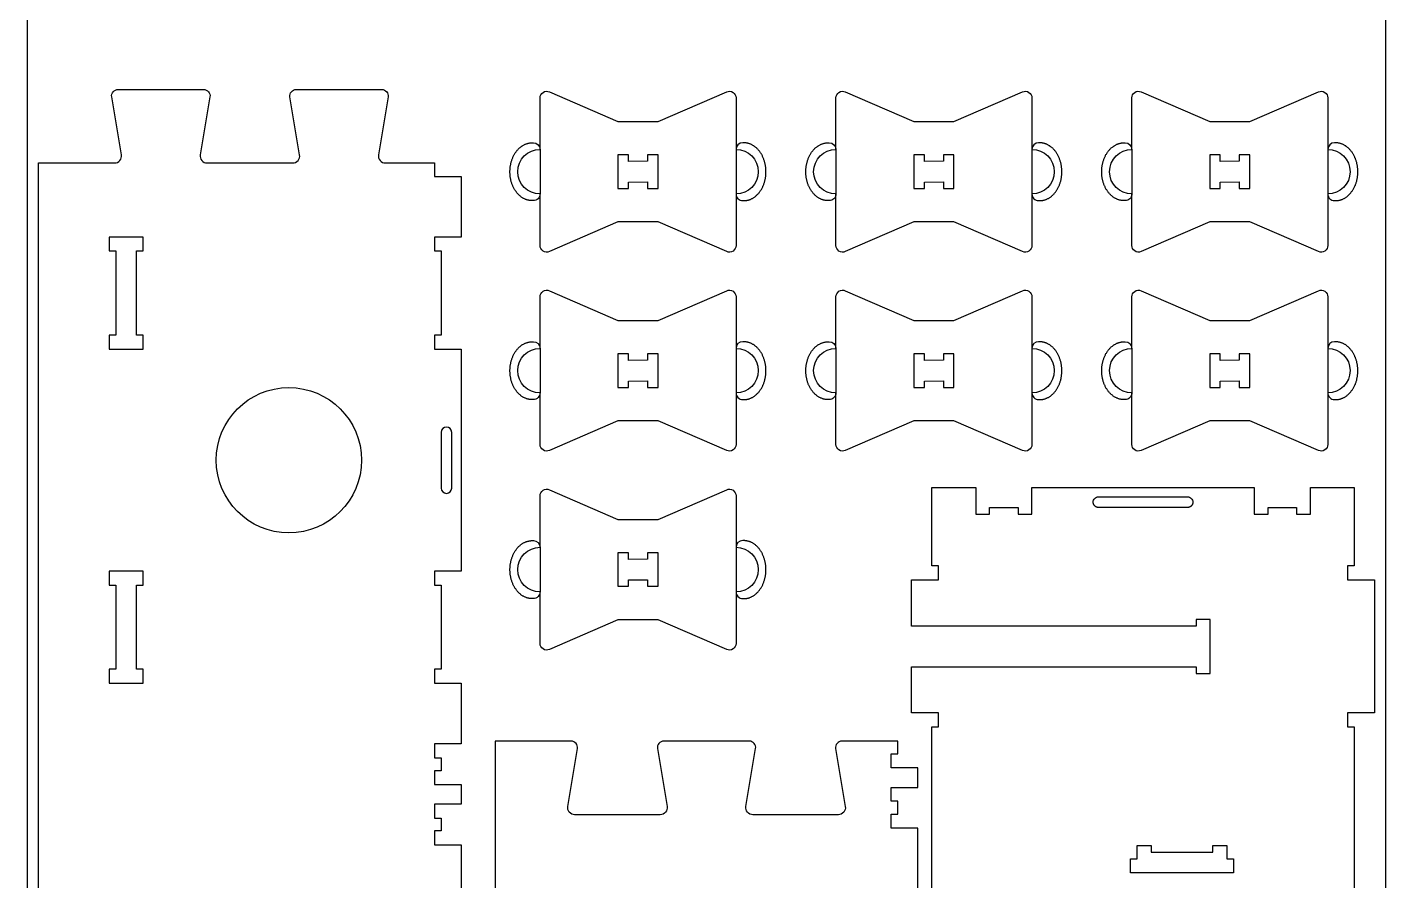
# Model space of a CAD drawing. Extents: x -30 to 12678, y 0 to 23683.
# Drawn here: x 3643 to 4863, y 2466 to 3232 of the extents above; entities that cross this region are included whole.
import ezdxf

# ---------------------------------------------------------------- set-up
doc = ezdxf.new("R2010")
doc.units = 0
for name, color, linetype in [('0_SHEET_SPRUCEPLY_2440X122', 1, 'CONTINUOUS'), ('3_ANYTOOL_CUTTHROUGH_INSID', 4, 'CONTINUOUS'), ('4_ANYTOOL_CUTTHROUGH_OUTSI', 5, 'CONTINUOUS'), ('5_ANYTOOL_HALF_MILL_9MM_IN', 3, 'CONTINUOUS')]:
    doc.layers.add(name, color=color, linetype=linetype)

msp = doc.modelspace()

# ---------------------------------------------------------------- linework, layer by layer
at = {"layer": '0_SHEET_SPRUCEPLY_2440X122'}
msp.add_lwpolyline([(3643, 1290.9), (4863, 1290.9), (4863, 3730.9), (3643, 3730.9)], close=True, dxfattribs=at)
at = {"layer": '3_ANYTOOL_CUTTHROUGH_INSID'}
for points in [[(4200, 3111.4), (4182.9, 3111.3), (4182.9, 3117.1), (4173.5, 3117.1), (4173.5, 3087.1), (4182.9, 3087.1), (4182.9, 3092.8), (4200, 3092.9), (4200, 3087.1), (4209.5, 3087.1), (4209.5, 3117.2), (4200, 3117.2)], [(4465.7, 3111.4), (4448.6, 3111.3), (4448.6, 3117.1), (4439.2, 3117.1), (4439.2, 3087.1), (4448.6, 3087.1), (4448.6, 3092.8), (4465.7, 3092.9), (4465.7, 3087.1), (4475.2, 3087.1), (4475.2, 3117.2), (4465.7, 3117.2)], [(4731.4, 3111.4), (4714.3, 3111.3), (4714.3, 3117.1), (4704.9, 3117.1), (4704.9, 3087.1), (4714.3, 3087.1), (4714.3, 3092.8), (4731.4, 3092.9), (4731.4, 3087.1), (4740.9, 3087.1), (4740.9, 3117.2), (4731.4, 3117.2)], [(3722.7, 3030.9), (3722.7, 2955.4), (3716.7, 2955.4), (3716.7, 2942.9), (3747.2, 2942.9), (3747.2, 2955.4), (3741.2, 2955.4), (3741.2, 3030.9), (3747.2, 3030.9), (3747.2, 3043.4), (3716.7, 3043.4), (3716.7, 3030.9)], [(4200, 2932.8), (4182.9, 2932.7), (4182.9, 2938.5), (4173.5, 2938.5), (4173.5, 2908.5), (4182.9, 2908.5), (4182.9, 2914.2), (4200, 2914.3), (4200, 2908.5), (4209.5, 2908.5), (4209.5, 2938.6), (4200, 2938.6)], [(4465.7, 2932.8), (4448.6, 2932.7), (4448.6, 2938.5), (4439.2, 2938.5), (4439.2, 2908.5), (4448.6, 2908.5), (4448.6, 2914.2), (4465.7, 2914.3), (4465.7, 2908.5), (4475.2, 2908.5), (4475.2, 2938.6), (4465.7, 2938.6)], [(4731.4, 2932.8), (4714.3, 2932.7), (4714.3, 2938.5), (4704.9, 2938.5), (4704.9, 2908.5), (4714.3, 2908.5), (4714.3, 2914.2), (4731.4, 2914.3), (4731.4, 2908.5), (4740.9, 2908.5), (4740.9, 2938.6), (4731.4, 2938.6)], [(4200, 2754.2), (4182.9, 2754.1), (4182.9, 2759.9), (4173.5, 2759.9), (4173.5, 2729.9), (4182.9, 2729.9), (4182.9, 2735.6), (4200, 2735.7), (4200, 2729.9), (4209.5, 2729.9), (4209.5, 2760), (4200, 2760)], [(3747, 2743.4), (3716.7, 2743.4), (3716.7, 2730.9), (3722.7, 2730.9), (3722.7, 2655.4), (3716.7, 2655.4), (3716.7, 2642.9), (3747.2, 2642.9), (3747.2, 2655.4), (3741.2, 2655.4), (3741.2, 2730.9), (3747.2, 2730.9), (3747.2, 2743.4)], [(4726.2, 2485.2), (4726.2, 2472.7), (4633.7, 2472.7), (4633.7, 2485.2), (4639.7, 2485.2), (4639.7, 2497.2), (4652.2, 2497.2), (4652.2, 2491.2), (4707.7, 2491.2), (4707.7, 2497.2), (4720.2, 2497.2), (4720.2, 2485.2)]]:
    msp.add_lwpolyline(points, close=True, dxfattribs=at)
for points in [[(4024.2, 2818.1), (4024.2, 2868.1, 1), (4014.7, 2868.1), (4014.7, 2818.1, 1)], [(4605, 2810.2), (4685, 2810.2, -0.414214), (4689.7, 2805.5), (4689.7, 2805.4), (4689.7, 2805.3), (4689.7, 2805.1), (4689.7, 2805), (4689.7, 2804.9), (4689.7, 2804.8), (4689.7, 2804.7), (4689.7, 2804.6), (4689.6, 2804.5), (4689.6, 2804.4), (4689.6, 2804.3), (4689.5, 2804.2), (4689.5, 2804), (4689.5, 2803.9), (4689.4, 2803.8), (4689.4, 2803.7), (4689.4, 2803.6), (4689.3, 2803.5), (4689.3, 2803.4), (4689.2, 2803.3), (4689.1, 2803.2), (4689.1, 2803.1), (4689, 2803), (4689, 2802.9), (4688.9, 2802.8), (4688.8, 2802.7), (4688.7, 2802.6), (4688.7, 2802.5), (4688.6, 2802.4), (4688.5, 2802.3), (4688.4, 2802.2), (4688.3, 2802.1), (4688.3, 2802), (4688.2, 2801.9), (4688.1, 2801.9), (4688, 2801.8), (4687.9, 2801.7), (4687.8, 2801.6), (4687.7, 2801.6), (4687.6, 2801.5), (4687.5, 2801.4), (4687.4, 2801.4), (4687.3, 2801.3), (4687.2, 2801.2), (4687.1, 2801.2), (4686.9, 2801.1), (4686.8, 2801.1), (4686.7, 2801), (4686.6, 2801), (4686.5, 2801), (4686.4, 2800.9), (4686.3, 2800.9), (4686.2, 2800.9), (4686.1, 2800.8), (4686, 2800.8), (4685.8, 2800.8), (4685.7, 2800.8), (4685.6, 2800.8), (4685.5, 2800.7), (4685.4, 2800.7), (4685.3, 2800.7), (4685.2, 2800.7), (4685.1, 2800.7), (4685, 2800.7), (4605, 2800.7), (4604.9, 2800.7), (4604.8, 2800.7), (4604.7, 2800.7), (4604.6, 2800.7), (4604.4, 2800.7), (4604.3, 2800.8), (4604.2, 2800.8), (4604.1, 2800.8), (4604, 2800.8), (4603.9, 2800.8), (4603.8, 2800.9), (4603.7, 2800.9), (4603.6, 2800.9), (4603.5, 2801), (4603.3, 2801), (4603.2, 2801), (4603.1, 2801.1), (4603, 2801.1), (4602.9, 2801.2), (4602.8, 2801.2), (4602.7, 2801.3), (4602.6, 2801.4), (4602.5, 2801.4), (4602.4, 2801.5), (4602.3, 2801.6), (4602.2, 2801.6), (4602.1, 2801.7), (4602, 2801.8), (4601.9, 2801.9), (4601.8, 2801.9), (4601.7, 2802), (4601.6, 2802.1), (4601.5, 2802.2), (4601.5, 2802.3), (4601.4, 2802.4), (4601.3, 2802.5), (4601.2, 2802.6), (4601.1, 2802.7), (4601.1, 2802.8), (4601, 2802.9), (4600.9, 2803), (4600.9, 2803.1), (4600.8, 2803.2), (4600.8, 2803.3), (4600.7, 2803.4), (4600.7, 2803.5), (4600.6, 2803.6), (4600.6, 2803.7), (4600.5, 2803.8), (4600.5, 2803.9), (4600.4, 2804), (4600.4, 2804.2), (4600.4, 2804.3), (4600.4, 2804.4), (4600.3, 2804.5), (4600.3, 2804.6), (4600.3, 2804.7), (4600.3, 2804.8), (4600.3, 2804.9), (4600.3, 2805), (4600.2, 2805.1), (4600.2, 2805.3), (4600.2, 2805.4), (4600.2, 2805.5, -0.414214)]]:
    msp.add_lwpolyline(points, format="xyb", close=True, dxfattribs=at)
msp.add_circle((3878, 2843.1), 65.2, dxfattribs=at)
at = {"layer": '4_ANYTOOL_CUTTHROUGH_OUTSI'}
for points in [[(3653.2, 1376.4), (3653.2, 3109.9), (3721.4, 3109.9), (3721.4, 3109.9, 0.463455), (3727.6, 3117.2), (3718.9, 3169.2, -0.463455), (3724.6, 3175.9), (3801.4, 3175.9, -0.463455), (3807.1, 3169.2), (3798.4, 3117.2, 0.463455), (3804.6, 3109.9), (3881.4, 3109.9, 0.463455), (3887.6, 3117.2), (3878.9, 3169.2, -0.463455), (3884.6, 3175.9), (3961.4, 3175.9, -0.463455), (3967.1, 3169.2), (3958.4, 3117.2, 0.463455), (3964.6, 3109.9), (4008.7, 3109.9), (4008.7, 3097.9), (4032.7, 3097.9), (4032.7, 3043.4), (4008.7, 3043.4), (4008.7, 3030.9), (4014.7, 3030.9), (4014.7, 2955.4), (4008.7, 2955.4), (4008.7, 2942.9), (4032.7, 2942.9), (4032.7, 2743.4), (4008.7, 2743.4), (4008.7, 2730.9), (4014.7, 2730.9), (4014.7, 2655.4), (4008.7, 2655.4), (4008.7, 2642.9), (4032.7, 2642.9), (4032.7, 2588.4), (4008.7, 2588.4), (4008.7, 2575.9), (4014.7, 2575.9), (4014.7, 2564.4), (4008.7, 2564.4), (4008.7, 2551.9), (4032.7, 2551.9), (4032.7, 2534.4), (4008.7, 2534.4), (4008.7, 2521.9), (4014.7, 2521.9), (4014.7, 2510.4), (4008.7, 2510.4), (4008.7, 2497.9), (4032.7, 2497.9), (4032.7, 2443.4)], [(4442.7, 2458.4), (4442.7, 2512.9), (4418.7, 2512.9), (4418.7, 2525.4), (4424.7, 2525.4), (4424.7, 2536.9), (4418.7, 2536.9), (4418.7, 2549.4), (4442.7, 2549.4), (4442.7, 2566.9), (4418.7, 2566.9), (4418.7, 2579.4), (4424.7, 2579.4), (4424.7, 2590.9), (4374.6, 2590.9), (4374.6, 2590.9, 0.463455), (4368.9, 2584.2), (4377.6, 2532.2, -0.463455), (4371.4, 2524.9), (4294.6, 2524.9, -0.463455), (4288.4, 2532.2), (4297.1, 2584.2, 0.463455), (4291.4, 2590.9), (4214.6, 2590.9, 0.463455), (4208.9, 2584.2), (4217.6, 2532.2, -0.463455), (4211.4, 2524.9), (4134.6, 2524.9, -0.463455), (4128.4, 2532.2), (4137.1, 2584.2, 0.463455), (4131.4, 2590.9), (4063.2, 2590.9), (4063.2, 1555.4)]]:
    msp.add_lwpolyline(points, format="xyb", dxfattribs=at)
for points in [[(4279.5, 3035.9, -0.539734), (4271.1, 3030.4), (4209.5, 3057.1), (4173.5, 3057.1), (4111.9, 3030.4, -0.539734), (4103.5, 3035.9), (4103.5, 3082.1, -1), (4103.5, 3122.1), (4103.5, 3168.3, -0.539734), (4111.9, 3173.8), (4173.5, 3147.1), (4209.5, 3147.1), (4271.1, 3173.8, -0.539734), (4279.5, 3168.3), (4279.5, 3122.1, -1), (4279.5, 3082.1)], [(4545.2, 3035.9, -0.539734), (4536.8, 3030.4), (4475.2, 3057.1), (4439.2, 3057.1), (4377.6, 3030.4, -0.539734), (4369.2, 3035.9), (4369.2, 3082.1, -1), (4369.2, 3122.1), (4369.2, 3168.3, -0.539734), (4377.6, 3173.8), (4439.2, 3147.1), (4475.2, 3147.1), (4536.8, 3173.8, -0.539734), (4545.2, 3168.3), (4545.2, 3122.1, -1), (4545.2, 3082.1)], [(4810.9, 3035.9, -0.539734), (4802.5, 3030.4), (4740.9, 3057.1), (4704.9, 3057.1), (4643.2, 3030.4, -0.539734), (4634.9, 3035.9), (4634.9, 3082.1, -1), (4634.9, 3122.1), (4634.9, 3168.3, -0.539734), (4643.2, 3173.8), (4704.9, 3147.1), (4740.9, 3147.1), (4802.5, 3173.8, -0.539734), (4810.9, 3168.3), (4810.9, 3122.1, -1), (4810.9, 3082.1)], [(4279.5, 2857.3, -0.539734), (4271.1, 2851.8), (4209.5, 2878.5), (4173.5, 2878.5), (4111.9, 2851.8, -0.539734), (4103.5, 2857.3), (4103.5, 2903.5, -1), (4103.5, 2943.5), (4103.5, 2989.7, -0.539734), (4111.9, 2995.2), (4173.5, 2968.5), (4209.5, 2968.5), (4271.1, 2995.2, -0.539734), (4279.5, 2989.7), (4279.5, 2943.5, -1), (4279.5, 2903.5)], [(4545.2, 2857.3, -0.539734), (4536.8, 2851.8), (4475.2, 2878.5), (4439.2, 2878.5), (4377.6, 2851.8, -0.539734), (4369.2, 2857.3), (4369.2, 2903.5, -1), (4369.2, 2943.5), (4369.2, 2989.7, -0.539734), (4377.6, 2995.2), (4439.2, 2968.5), (4475.2, 2968.5), (4536.8, 2995.2, -0.539734), (4545.2, 2989.7), (4545.2, 2943.5, -1), (4545.2, 2903.5)], [(4810.9, 2857.3, -0.539734), (4802.5, 2851.8), (4740.9, 2878.5), (4704.9, 2878.5), (4643.2, 2851.8, -0.539734), (4634.9, 2857.3), (4634.9, 2903.5, -1), (4634.9, 2943.5), (4634.9, 2989.7, -0.539734), (4643.2, 2995.2), (4704.9, 2968.5), (4740.9, 2968.5), (4802.5, 2995.2, -0.539734), (4810.9, 2989.7), (4810.9, 2943.5, -1), (4810.9, 2903.5)], [(4279.5, 2678.7, -0.539734), (4271.1, 2673.2), (4209.5, 2699.9), (4173.5, 2699.9), (4111.9, 2673.2, -0.539734), (4103.5, 2678.7), (4103.5, 2724.9, -1), (4103.5, 2764.9), (4103.5, 2811.1, -0.539734), (4111.9, 2816.6), (4173.5, 2789.9), (4209.5, 2789.9), (4271.1, 2816.6, -0.539734), (4279.5, 2811.1), (4279.5, 2764.9, -1), (4279.5, 2724.9)]]:
    msp.add_lwpolyline(points, format="xyb", close=True, dxfattribs=at)
msp.add_lwpolyline([(4455.2, 1568.2), (4455.2, 2603.7), (4461.2, 2603.7), (4461.2, 2616.2), (4437.2, 2616.2), (4437.2, 2657.7), (4692.7, 2657.7), (4692.7, 2651.7), (4705.2, 2651.7), (4705.2, 2700.2), (4692.7, 2700.2), (4692.7, 2694.2), (4437.2, 2694.2), (4437.2, 2735.7), (4461.2, 2735.7), (4461.2, 2748.2), (4455.2, 2748.2), (4455.2, 2818.7), (4494.7, 2818.7), (4494.7, 2794.7), (4507.2, 2794.7), (4507.2, 2800.7), (4532.7, 2800.7), (4532.7, 2794.7), (4545.2, 2794.7), (4545.2, 2818.7), (4744.7, 2818.7), (4744.7, 2794.7), (4757.2, 2794.7), (4757.2, 2800.7), (4782.7, 2800.7), (4782.7, 2794.7), (4795.2, 2794.7), (4795.2, 2818.7), (4834.7, 2818.7), (4834.7, 2748.2), (4828.7, 2748.2), (4828.7, 2735.7), (4852.7, 2735.7), (4852.7, 2616.2), (4828.7, 2616.2), (4828.7, 2603.7), (4834.7, 2603.7), (4834.7, 2401.2)], dxfattribs=at)
at = {"layer": '5_ANYTOOL_HALF_MILL_9MM_IN'}
for points in [[(4096.5, 3076.1), (4096, 3076.1), (4095.6, 3076.1), (4095.1, 3076.1), (4094.7, 3076.2), (4094.2, 3076.2), (4093.8, 3076.3), (4093.3, 3076.4), (4092.9, 3076.5), (4092.4, 3076.6), (4091.9, 3076.7), (4091.5, 3076.9), (4091, 3077.1), (4090.5, 3077.2), (4090.1, 3077.4), (4089.6, 3077.7), (4089.1, 3077.9), (4088.7, 3078.1), (4088.2, 3078.4), (4087.8, 3078.7), (4087.3, 3079), (4086.9, 3079.3), (4086.4, 3079.6), (4086, 3079.9), (4085.6, 3080.3), (4085.1, 3080.7), (4084.7, 3081.1), (4084.3, 3081.5), (4083.9, 3081.9), (4083.5, 3082.3), (4083.1, 3082.7), (4082.7, 3083.2), (4082.4, 3083.7), (4082, 3084.2), (4081.7, 3084.7), (4081.3, 3085.2), (4081, 3085.7), (4080.7, 3086.2), (4080.4, 3086.7), (4080.1, 3087.3), (4079.8, 3087.8), (4079.5, 3088.4), (4079.2, 3089), (4079, 3089.5), (4078.7, 3090.1), (4078.5, 3090.7), (4078.3, 3091.3), (4078.1, 3091.9), (4077.9, 3092.5), (4077.7, 3093.1), (4077.6, 3093.7), (4077.4, 3094.3), (4077.3, 3094.9), (4077.2, 3095.5), (4077, 3096.1), (4076.9, 3096.7), (4076.8, 3097.3), (4076.8, 3097.9), (4076.7, 3098.5), (4076.6, 3099.1), (4076.6, 3099.7), (4076.6, 3100.3), (4076.5, 3100.9), (4076.5, 3102.1), (4076.5, 3103.2), (4076.6, 3103.8), (4076.6, 3104.4), (4076.6, 3105), (4076.7, 3105.6), (4076.8, 3106.2), (4076.8, 3106.8), (4076.9, 3107.4), (4077, 3108), (4077.2, 3108.6), (4077.3, 3109.2), (4077.4, 3109.8), (4077.6, 3110.4), (4077.7, 3111), (4077.9, 3111.6), (4078.1, 3112.2), (4078.3, 3112.8), (4078.5, 3113.4), (4078.7, 3114), (4079, 3114.6), (4079.2, 3115.2), (4079.5, 3115.7), (4079.8, 3116.3), (4080.1, 3116.8), (4080.4, 3117.4), (4080.7, 3117.9), (4081, 3118.4), (4081.3, 3119), (4081.7, 3119.5), (4082, 3120), (4082.4, 3120.4), (4082.7, 3120.9), (4083.1, 3121.4), (4083.5, 3121.8), (4083.9, 3122.2), (4084.3, 3122.7), (4084.7, 3123.1), (4085.2, 3123.4), (4085.6, 3123.8), (4086, 3124.2), (4086.4, 3124.5), (4086.9, 3124.8), (4087.3, 3125.2), (4087.8, 3125.4), (4088.2, 3125.7), (4088.7, 3126), (4089.2, 3126.2), (4089.6, 3126.5), (4090.1, 3126.7), (4090.6, 3126.9), (4091, 3127.1), (4091.5, 3127.2), (4092, 3127.4), (4092.4, 3127.5), (4092.9, 3127.6), (4093.4, 3127.7), (4093.8, 3127.8), (4094.3, 3127.9), (4094.7, 3128), (4095.2, 3128), (4095.6, 3128), (4096.1, 3128.1), (4096.5, 3128.1), (4097.5, 3128.1, -0.413668), (4103.5, 3122.1), (4103.5, 3082.1, -0.41476), (4097.5, 3076.1)], [(4286.5, 3076.1), (4286.9, 3076.1), (4287.4, 3076.1), (4287.8, 3076.1), (4288.3, 3076.2), (4288.7, 3076.2), (4289.2, 3076.3), (4289.6, 3076.4), (4290.1, 3076.5), (4290.6, 3076.6), (4291, 3076.7), (4291.5, 3076.9), (4292, 3077.1), (4292.4, 3077.2), (4292.9, 3077.4), (4293.4, 3077.7), (4293.8, 3077.9), (4294.3, 3078.1), (4294.7, 3078.4), (4295.2, 3078.7), (4295.6, 3079), (4296.1, 3079.3), (4296.5, 3079.6), (4297, 3079.9), (4297.4, 3080.3), (4297.8, 3080.7), (4298.2, 3081.1), (4298.6, 3081.5), (4299.1, 3081.9), (4299.4, 3082.3), (4299.8, 3082.7), (4300.2, 3083.2), (4300.6, 3083.7), (4300.9, 3084.2), (4301.3, 3084.7), (4301.6, 3085.2), (4302, 3085.7), (4302.3, 3086.2), (4302.6, 3086.7), (4302.9, 3087.3), (4303.2, 3087.8), (4303.5, 3088.4), (4303.7, 3089), (4304, 3089.5), (4304.2, 3090.1), (4304.4, 3090.7), (4304.6, 3091.3), (4304.8, 3091.9), (4305, 3092.5), (4305.2, 3093.1), (4305.4, 3093.7), (4305.5, 3094.3), (4305.7, 3094.9), (4305.8, 3095.5), (4305.9, 3096.1), (4306, 3096.7), (4306.1, 3097.3), (4306.2, 3097.9), (4306.3, 3098.5), (4306.3, 3099.1), (4306.4, 3099.7), (4306.4, 3100.3), (4306.4, 3100.9), (4306.4, 3102.1), (4306.4, 3103.2), (4306.4, 3103.8), (4306.4, 3104.4), (4306.3, 3105), (4306.3, 3105.6), (4306.2, 3106.2), (4306.1, 3106.8), (4306, 3107.4), (4305.9, 3108), (4305.8, 3108.6), (4305.7, 3109.2), (4305.5, 3109.8), (4305.4, 3110.4), (4305.2, 3111), (4305, 3111.6), (4304.8, 3112.2), (4304.6, 3112.8), (4304.4, 3113.4), (4304.2, 3114), (4304, 3114.6), (4303.7, 3115.2), (4303.4, 3115.7), (4303.2, 3116.3), (4302.9, 3116.8), (4302.6, 3117.4), (4302.3, 3117.9), (4302, 3118.4), (4301.6, 3119), (4301.3, 3119.5), (4300.9, 3120), (4300.6, 3120.4), (4300.2, 3120.9), (4299.8, 3121.4), (4299.4, 3121.8), (4299, 3122.2), (4298.6, 3122.7), (4298.2, 3123.1), (4297.8, 3123.4), (4297.4, 3123.8), (4296.9, 3124.2), (4296.5, 3124.5), (4296.1, 3124.8), (4295.6, 3125.2), (4295.2, 3125.4), (4294.7, 3125.7), (4294.2, 3126), (4293.8, 3126.2), (4293.3, 3126.5), (4292.9, 3126.7), (4292.4, 3126.9), (4291.9, 3127.1), (4291.5, 3127.2), (4291, 3127.4), (4290.5, 3127.5), (4290.1, 3127.6), (4289.6, 3127.7), (4289.1, 3127.8), (4288.7, 3127.9), (4288.2, 3128), (4287.8, 3128), (4287.3, 3128), (4286.9, 3128.1), (4286.4, 3128.1), (4285.5, 3128.1, 0.413668), (4279.5, 3122.1), (4279.5, 3082.1, 0.41476), (4285.5, 3076.1)], [(4362.2, 3076.1), (4361.7, 3076.1), (4361.3, 3076.1), (4360.8, 3076.1), (4360.4, 3076.2), (4359.9, 3076.2), (4359.5, 3076.3), (4359, 3076.4), (4358.5, 3076.5), (4358.1, 3076.6), (4357.6, 3076.7), (4357.1, 3076.9), (4356.7, 3077.1), (4356.2, 3077.2), (4355.7, 3077.4), (4355.3, 3077.7), (4354.8, 3077.9), (4354.4, 3078.1), (4353.9, 3078.4), (4353.5, 3078.7), (4353, 3079), (4352.6, 3079.3), (4352.1, 3079.6), (4351.7, 3079.9), (4351.2, 3080.3), (4350.8, 3080.7), (4350.4, 3081.1), (4350, 3081.5), (4349.6, 3081.9), (4349.2, 3082.3), (4348.8, 3082.7), (4348.4, 3083.2), (4348.1, 3083.7), (4347.7, 3084.2), (4347.3, 3084.7), (4347, 3085.2), (4346.7, 3085.7), (4346.3, 3086.2), (4346, 3086.7), (4345.7, 3087.3), (4345.5, 3087.8), (4345.2, 3088.4), (4344.9, 3089), (4344.7, 3089.5), (4344.4, 3090.1), (4344.2, 3090.7), (4344, 3091.3), (4343.8, 3091.9), (4343.6, 3092.5), (4343.4, 3093.1), (4343.3, 3093.7), (4343.1, 3094.3), (4343, 3094.9), (4342.8, 3095.5), (4342.7, 3096.1), (4342.6, 3096.7), (4342.5, 3097.3), (4342.5, 3097.9), (4342.4, 3098.5), (4342.3, 3099.1), (4342.3, 3099.7), (4342.2, 3100.3), (4342.2, 3100.9), (4342.2, 3102.1), (4342.2, 3103.2), (4342.2, 3103.8), (4342.3, 3104.4), (4342.3, 3105), (4342.4, 3105.6), (4342.5, 3106.2), (4342.5, 3106.8), (4342.6, 3107.4), (4342.7, 3108), (4342.8, 3108.6), (4343, 3109.2), (4343.1, 3109.8), (4343.3, 3110.4), (4343.4, 3111), (4343.6, 3111.6), (4343.8, 3112.2), (4344, 3112.8), (4344.2, 3113.4), (4344.4, 3114), (4344.7, 3114.6), (4344.9, 3115.2), (4345.2, 3115.7), (4345.5, 3116.3), (4345.8, 3116.8), (4346.1, 3117.4), (4346.4, 3117.9), (4346.7, 3118.4), (4347, 3119), (4347.4, 3119.5), (4347.7, 3120), (4348.1, 3120.4), (4348.4, 3120.9), (4348.8, 3121.4), (4349.2, 3121.8), (4349.6, 3122.2), (4350, 3122.7), (4350.4, 3123.1), (4350.8, 3123.4), (4351.3, 3123.8), (4351.7, 3124.2), (4352.1, 3124.5), (4352.6, 3124.8), (4353, 3125.2), (4353.5, 3125.4), (4353.9, 3125.7), (4354.4, 3126), (4354.9, 3126.2), (4355.3, 3126.5), (4355.8, 3126.7), (4356.3, 3126.9), (4356.7, 3127.1), (4357.2, 3127.2), (4357.7, 3127.4), (4358.1, 3127.5), (4358.6, 3127.6), (4359, 3127.7), (4359.5, 3127.8), (4360, 3127.9), (4360.4, 3128), (4360.9, 3128), (4361.3, 3128), (4361.8, 3128.1), (4362.2, 3128.1), (4363.2, 3128.1, -0.413668), (4369.2, 3122.1), (4369.2, 3082.1, -0.41476), (4363.2, 3076.1)], [(4552.2, 3076.1), (4552.6, 3076.1), (4553, 3076.1), (4553.5, 3076.1), (4553.9, 3076.2), (4554.4, 3076.2), (4554.9, 3076.3), (4555.3, 3076.4), (4555.8, 3076.5), (4556.3, 3076.6), (4556.7, 3076.7), (4557.2, 3076.9), (4557.6, 3077.1), (4558.1, 3077.2), (4558.6, 3077.4), (4559, 3077.7), (4559.5, 3077.9), (4560, 3078.1), (4560.4, 3078.4), (4560.9, 3078.7), (4561.3, 3079), (4561.8, 3079.3), (4562.2, 3079.6), (4562.7, 3079.9), (4563.1, 3080.3), (4563.5, 3080.7), (4563.9, 3081.1), (4564.3, 3081.5), (4564.7, 3081.9), (4565.1, 3082.3), (4565.5, 3082.7), (4565.9, 3083.2), (4566.3, 3083.7), (4566.6, 3084.2), (4567, 3084.7), (4567.3, 3085.2), (4567.7, 3085.7), (4568, 3086.2), (4568.3, 3086.7), (4568.6, 3087.3), (4568.9, 3087.8), (4569.1, 3088.4), (4569.4, 3089), (4569.7, 3089.5), (4569.9, 3090.1), (4570.1, 3090.7), (4570.3, 3091.3), (4570.5, 3091.9), (4570.7, 3092.5), (4570.9, 3093.1), (4571.1, 3093.7), (4571.2, 3094.3), (4571.4, 3094.9), (4571.5, 3095.5), (4571.6, 3096.1), (4571.7, 3096.7), (4571.8, 3097.3), (4571.9, 3097.9), (4571.9, 3098.5), (4572, 3099.1), (4572, 3099.7), (4572.1, 3100.3), (4572.1, 3100.9), (4572.1, 3102.1), (4572.1, 3103.2), (4572.1, 3103.8), (4572, 3104.4), (4572, 3105), (4571.9, 3105.6), (4571.9, 3106.2), (4571.8, 3106.8), (4571.7, 3107.4), (4571.6, 3108), (4571.5, 3108.6), (4571.4, 3109.2), (4571.2, 3109.8), (4571.1, 3110.4), (4570.9, 3111), (4570.7, 3111.6), (4570.5, 3112.2), (4570.3, 3112.8), (4570.1, 3113.4), (4569.9, 3114), (4569.7, 3114.6), (4569.4, 3115.2), (4569.1, 3115.7), (4568.9, 3116.3), (4568.6, 3116.8), (4568.3, 3117.4), (4568, 3117.9), (4567.6, 3118.4), (4567.3, 3119), (4567, 3119.5), (4566.6, 3120), (4566.3, 3120.4), (4565.9, 3120.9), (4565.5, 3121.4), (4565.1, 3121.8), (4564.7, 3122.2), (4564.3, 3122.7), (4563.9, 3123.1), (4563.5, 3123.4), (4563.1, 3123.8), (4562.6, 3124.2), (4562.2, 3124.5), (4561.7, 3124.8), (4561.3, 3125.2), (4560.8, 3125.4), (4560.4, 3125.7), (4559.9, 3126), (4559.5, 3126.2), (4559, 3126.5), (4558.5, 3126.7), (4558.1, 3126.9), (4557.6, 3127.1), (4557.1, 3127.2), (4556.7, 3127.4), (4556.2, 3127.5), (4555.7, 3127.6), (4555.3, 3127.7), (4554.8, 3127.8), (4554.4, 3127.9), (4553.9, 3128), (4553.4, 3128), (4553, 3128), (4552.5, 3128.1), (4552.1, 3128.1), (4551.2, 3128.1, 0.413668), (4545.2, 3122.1), (4545.2, 3082.1, 0.41476), (4551.2, 3076.1)], [(4627.9, 3076.1), (4627.4, 3076.1), (4627, 3076.1), (4626.5, 3076.1), (4626.1, 3076.2), (4625.6, 3076.2), (4625.2, 3076.3), (4624.7, 3076.4), (4624.2, 3076.5), (4623.8, 3076.6), (4623.3, 3076.7), (4622.8, 3076.9), (4622.4, 3077.1), (4621.9, 3077.2), (4621.4, 3077.4), (4621, 3077.7), (4620.5, 3077.9), (4620.1, 3078.1), (4619.6, 3078.4), (4619.1, 3078.7), (4618.7, 3079), (4618.2, 3079.3), (4617.8, 3079.6), (4617.4, 3079.9), (4616.9, 3080.3), (4616.5, 3080.7), (4616.1, 3081.1), (4615.7, 3081.5), (4615.3, 3081.9), (4614.9, 3082.3), (4614.5, 3082.7), (4614.1, 3083.2), (4613.7, 3083.7), (4613.4, 3084.2), (4613, 3084.7), (4612.7, 3085.2), (4612.4, 3085.7), (4612, 3086.2), (4611.7, 3086.7), (4611.4, 3087.3), (4611.1, 3087.8), (4610.9, 3088.4), (4610.6, 3089), (4610.4, 3089.5), (4610.1, 3090.1), (4609.9, 3090.7), (4609.7, 3091.3), (4609.5, 3091.9), (4609.3, 3092.5), (4609.1, 3093.1), (4609, 3093.7), (4608.8, 3094.3), (4608.7, 3094.9), (4608.5, 3095.5), (4608.4, 3096.1), (4608.3, 3096.7), (4608.2, 3097.3), (4608.1, 3097.9), (4608.1, 3098.5), (4608, 3099.1), (4608, 3099.7), (4607.9, 3100.3), (4607.9, 3100.9), (4607.9, 3102.1), (4607.9, 3103.2), (4607.9, 3103.8), (4608, 3104.4), (4608, 3105), (4608.1, 3105.6), (4608.1, 3106.2), (4608.2, 3106.8), (4608.3, 3107.4), (4608.4, 3108), (4608.5, 3108.6), (4608.7, 3109.2), (4608.8, 3109.8), (4609, 3110.4), (4609.1, 3111), (4609.3, 3111.6), (4609.5, 3112.2), (4609.7, 3112.8), (4609.9, 3113.4), (4610.1, 3114), (4610.4, 3114.6), (4610.6, 3115.2), (4610.9, 3115.7), (4611.2, 3116.3), (4611.4, 3116.8), (4611.7, 3117.4), (4612.1, 3117.9), (4612.4, 3118.4), (4612.7, 3119), (4613, 3119.5), (4613.4, 3120), (4613.8, 3120.4), (4614.1, 3120.9), (4614.5, 3121.4), (4614.9, 3121.8), (4615.3, 3122.2), (4615.7, 3122.7), (4616.1, 3123.1), (4616.5, 3123.4), (4617, 3123.8), (4617.4, 3124.2), (4617.8, 3124.5), (4618.3, 3124.8), (4618.7, 3125.2), (4619.2, 3125.4), (4619.6, 3125.7), (4620.1, 3126), (4620.5, 3126.2), (4621, 3126.5), (4621.5, 3126.7), (4621.9, 3126.9), (4622.4, 3127.1), (4622.9, 3127.2), (4623.3, 3127.4), (4623.8, 3127.5), (4624.3, 3127.6), (4624.7, 3127.7), (4625.2, 3127.8), (4625.7, 3127.9), (4626.1, 3128), (4626.6, 3128), (4627, 3128), (4627.5, 3128.1), (4627.9, 3128.1), (4628.9, 3128.1, -0.413668), (4634.9, 3122.1), (4634.9, 3082.1, -0.41476), (4628.9, 3076.1)], [(4817.8, 3076.1), (4818.3, 3076.1), (4818.7, 3076.1), (4819.2, 3076.1), (4819.6, 3076.2), (4820.1, 3076.2), (4820.6, 3076.3), (4821, 3076.4), (4821.5, 3076.5), (4821.9, 3076.6), (4822.4, 3076.7), (4822.9, 3076.9), (4823.3, 3077.1), (4823.8, 3077.2), (4824.3, 3077.4), (4824.7, 3077.7), (4825.2, 3077.9), (4825.7, 3078.1), (4826.1, 3078.4), (4826.6, 3078.7), (4827, 3079), (4827.5, 3079.3), (4827.9, 3079.6), (4828.3, 3079.9), (4828.8, 3080.3), (4829.2, 3080.7), (4829.6, 3081.1), (4830, 3081.5), (4830.4, 3081.9), (4830.8, 3082.3), (4831.2, 3082.7), (4831.6, 3083.2), (4832, 3083.7), (4832.3, 3084.2), (4832.7, 3084.7), (4833, 3085.2), (4833.4, 3085.7), (4833.7, 3086.2), (4834, 3086.7), (4834.3, 3087.3), (4834.6, 3087.8), (4834.8, 3088.4), (4835.1, 3089), (4835.3, 3089.5), (4835.6, 3090.1), (4835.8, 3090.7), (4836, 3091.3), (4836.2, 3091.9), (4836.4, 3092.5), (4836.6, 3093.1), (4836.8, 3093.7), (4836.9, 3094.3), (4837, 3094.9), (4837.2, 3095.5), (4837.3, 3096.1), (4837.4, 3096.7), (4837.5, 3097.3), (4837.6, 3097.9), (4837.6, 3098.5), (4837.7, 3099.1), (4837.7, 3099.7), (4837.8, 3100.3), (4837.8, 3100.9), (4837.8, 3102.1), (4837.8, 3103.2), (4837.8, 3103.8), (4837.7, 3104.4), (4837.7, 3105), (4837.6, 3105.6), (4837.6, 3106.2), (4837.5, 3106.8), (4837.4, 3107.4), (4837.3, 3108), (4837.2, 3108.6), (4837, 3109.2), (4836.9, 3109.8), (4836.8, 3110.4), (4836.6, 3111), (4836.4, 3111.6), (4836.2, 3112.2), (4836, 3112.8), (4835.8, 3113.4), (4835.6, 3114), (4835.3, 3114.6), (4835.1, 3115.2), (4834.8, 3115.7), (4834.6, 3116.3), (4834.3, 3116.8), (4834, 3117.4), (4833.7, 3117.9), (4833.3, 3118.4), (4833, 3119), (4832.7, 3119.5), (4832.3, 3120), (4832, 3120.4), (4831.6, 3120.9), (4831.2, 3121.4), (4830.8, 3121.8), (4830.4, 3122.2), (4830, 3122.7), (4829.6, 3123.1), (4829.2, 3123.4), (4828.7, 3123.8), (4828.3, 3124.2), (4827.9, 3124.5), (4827.4, 3124.8), (4827, 3125.2), (4826.5, 3125.4), (4826.1, 3125.7), (4825.6, 3126), (4825.2, 3126.2), (4824.7, 3126.5), (4824.2, 3126.7), (4823.8, 3126.9), (4823.3, 3127.1), (4822.8, 3127.2), (4822.4, 3127.4), (4821.9, 3127.5), (4821.4, 3127.6), (4821, 3127.7), (4820.5, 3127.8), (4820, 3127.9), (4819.6, 3128), (4819.1, 3128), (4818.7, 3128), (4818.2, 3128.1), (4817.8, 3128.1), (4816.9, 3128.1, 0.413668), (4810.9, 3122.1), (4810.9, 3082.1, 0.41476), (4816.9, 3076.1)], [(4096.5, 2897.5), (4096, 2897.5), (4095.6, 2897.5), (4095.1, 2897.5), (4094.7, 2897.6), (4094.2, 2897.6), (4093.8, 2897.7), (4093.3, 2897.8), (4092.9, 2897.9), (4092.4, 2898), (4091.9, 2898.2), (4091.5, 2898.3), (4091, 2898.5), (4090.5, 2898.7), (4090.1, 2898.9), (4089.6, 2899.1), (4089.1, 2899.3), (4088.7, 2899.5), (4088.2, 2899.8), (4087.8, 2900.1), (4087.3, 2900.4), (4086.9, 2900.7), (4086.4, 2901), (4086, 2901.4), (4085.6, 2901.7), (4085.1, 2902.1), (4084.7, 2902.5), (4084.3, 2902.9), (4083.9, 2903.3), (4083.5, 2903.7), (4083.1, 2904.2), (4082.7, 2904.6), (4082.4, 2905.1), (4082, 2905.6), (4081.7, 2906.1), (4081.3, 2906.6), (4081, 2907.1), (4080.7, 2907.6), (4080.4, 2908.1), (4080.1, 2908.7), (4079.8, 2909.2), (4079.5, 2909.8), (4079.2, 2910.4), (4079, 2910.9), (4078.7, 2911.5), (4078.5, 2912.1), (4078.3, 2912.7), (4078.1, 2913.3), (4077.9, 2913.9), (4077.7, 2914.5), (4077.6, 2915.1), (4077.4, 2915.7), (4077.3, 2916.3), (4077.2, 2916.9), (4077, 2917.5), (4076.9, 2918.1), (4076.8, 2918.7), (4076.8, 2919.3), (4076.7, 2919.9), (4076.6, 2920.5), (4076.6, 2921.1), (4076.6, 2921.7), (4076.5, 2922.3), (4076.5, 2923.5), (4076.5, 2924.6), (4076.6, 2925.2), (4076.6, 2925.8), (4076.6, 2926.4), (4076.7, 2927), (4076.8, 2927.6), (4076.8, 2928.2), (4076.9, 2928.8), (4077, 2929.4), (4077.2, 2930), (4077.3, 2930.6), (4077.4, 2931.2), (4077.6, 2931.8), (4077.7, 2932.4), (4077.9, 2933), (4078.1, 2933.6), (4078.3, 2934.2), (4078.5, 2934.8), (4078.7, 2935.4), (4079, 2936), (4079.2, 2936.6), (4079.5, 2937.1), (4079.8, 2937.7), (4080.1, 2938.2), (4080.4, 2938.8), (4080.7, 2939.3), (4081, 2939.9), (4081.3, 2940.4), (4081.7, 2940.9), (4082, 2941.4), (4082.4, 2941.9), (4082.7, 2942.3), (4083.1, 2942.8), (4083.5, 2943.2), (4083.9, 2943.7), (4084.3, 2944.1), (4084.7, 2944.5), (4085.2, 2944.9), (4085.6, 2945.2), (4086, 2945.6), (4086.4, 2945.9), (4086.9, 2946.3), (4087.3, 2946.6), (4087.8, 2946.9), (4088.2, 2947.1), (4088.7, 2947.4), (4089.2, 2947.6), (4089.6, 2947.9), (4090.1, 2948.1), (4090.6, 2948.3), (4091, 2948.5), (4091.5, 2948.6), (4092, 2948.8), (4092.4, 2948.9), (4092.9, 2949), (4093.4, 2949.1), (4093.8, 2949.2), (4094.3, 2949.3), (4094.7, 2949.4), (4095.2, 2949.4), (4095.6, 2949.4), (4096.1, 2949.5), (4096.5, 2949.5), (4097.5, 2949.5, -0.413668), (4103.5, 2943.5), (4103.5, 2903.5, -0.41476), (4097.5, 2897.5)], [(4286.5, 2897.5), (4286.9, 2897.5), (4287.4, 2897.5), (4287.8, 2897.5), (4288.3, 2897.6), (4288.7, 2897.6), (4289.2, 2897.7), (4289.6, 2897.8), (4290.1, 2897.9), (4290.6, 2898), (4291, 2898.2), (4291.5, 2898.3), (4292, 2898.5), (4292.4, 2898.7), (4292.9, 2898.9), (4293.4, 2899.1), (4293.8, 2899.3), (4294.3, 2899.5), (4294.7, 2899.8), (4295.2, 2900.1), (4295.6, 2900.4), (4296.1, 2900.7), (4296.5, 2901), (4297, 2901.4), (4297.4, 2901.7), (4297.8, 2902.1), (4298.2, 2902.5), (4298.6, 2902.9), (4299.1, 2903.3), (4299.4, 2903.7), (4299.8, 2904.2), (4300.2, 2904.6), (4300.6, 2905.1), (4300.9, 2905.6), (4301.3, 2906.1), (4301.6, 2906.6), (4302, 2907.1), (4302.3, 2907.6), (4302.6, 2908.1), (4302.9, 2908.7), (4303.2, 2909.2), (4303.5, 2909.8), (4303.7, 2910.4), (4304, 2910.9), (4304.2, 2911.5), (4304.4, 2912.1), (4304.6, 2912.7), (4304.8, 2913.3), (4305, 2913.9), (4305.2, 2914.5), (4305.4, 2915.1), (4305.5, 2915.7), (4305.7, 2916.3), (4305.8, 2916.9), (4305.9, 2917.5), (4306, 2918.1), (4306.1, 2918.7), (4306.2, 2919.3), (4306.3, 2919.9), (4306.3, 2920.5), (4306.4, 2921.1), (4306.4, 2921.7), (4306.4, 2922.3), (4306.4, 2923.5), (4306.4, 2924.6), (4306.4, 2925.2), (4306.4, 2925.8), (4306.3, 2926.4), (4306.3, 2927), (4306.2, 2927.6), (4306.1, 2928.2), (4306, 2928.8), (4305.9, 2929.4), (4305.8, 2930), (4305.7, 2930.6), (4305.5, 2931.2), (4305.4, 2931.8), (4305.2, 2932.4), (4305, 2933), (4304.8, 2933.6), (4304.6, 2934.2), (4304.4, 2934.8), (4304.2, 2935.4), (4304, 2936), (4303.7, 2936.6), (4303.4, 2937.1), (4303.2, 2937.7), (4302.9, 2938.2), (4302.6, 2938.8), (4302.3, 2939.3), (4302, 2939.9), (4301.6, 2940.4), (4301.3, 2940.9), (4300.9, 2941.4), (4300.6, 2941.9), (4300.2, 2942.3), (4299.8, 2942.8), (4299.4, 2943.2), (4299, 2943.7), (4298.6, 2944.1), (4298.2, 2944.5), (4297.8, 2944.9), (4297.4, 2945.2), (4296.9, 2945.6), (4296.5, 2945.9), (4296.1, 2946.3), (4295.6, 2946.6), (4295.2, 2946.9), (4294.7, 2947.1), (4294.2, 2947.4), (4293.8, 2947.6), (4293.3, 2947.9), (4292.9, 2948.1), (4292.4, 2948.3), (4291.9, 2948.5), (4291.5, 2948.6), (4291, 2948.8), (4290.5, 2948.9), (4290.1, 2949), (4289.6, 2949.1), (4289.1, 2949.2), (4288.7, 2949.3), (4288.2, 2949.4), (4287.8, 2949.4), (4287.3, 2949.4), (4286.9, 2949.5), (4286.4, 2949.5), (4285.5, 2949.5, 0.413668), (4279.5, 2943.5), (4279.5, 2903.5, 0.41476), (4285.5, 2897.5)], [(4362.2, 2897.5), (4361.7, 2897.5), (4361.3, 2897.5), (4360.8, 2897.5), (4360.4, 2897.6), (4359.9, 2897.6), (4359.5, 2897.7), (4359, 2897.8), (4358.5, 2897.9), (4358.1, 2898), (4357.6, 2898.2), (4357.1, 2898.3), (4356.7, 2898.5), (4356.2, 2898.7), (4355.7, 2898.9), (4355.3, 2899.1), (4354.8, 2899.3), (4354.4, 2899.5), (4353.9, 2899.8), (4353.5, 2900.1), (4353, 2900.4), (4352.6, 2900.7), (4352.1, 2901), (4351.7, 2901.4), (4351.2, 2901.7), (4350.8, 2902.1), (4350.4, 2902.5), (4350, 2902.9), (4349.6, 2903.3), (4349.2, 2903.7), (4348.8, 2904.2), (4348.4, 2904.6), (4348.1, 2905.1), (4347.7, 2905.6), (4347.3, 2906.1), (4347, 2906.6), (4346.7, 2907.1), (4346.3, 2907.6), (4346, 2908.1), (4345.7, 2908.7), (4345.5, 2909.2), (4345.2, 2909.8), (4344.9, 2910.4), (4344.7, 2910.9), (4344.4, 2911.5), (4344.2, 2912.1), (4344, 2912.7), (4343.8, 2913.3), (4343.6, 2913.9), (4343.4, 2914.5), (4343.3, 2915.1), (4343.1, 2915.7), (4343, 2916.3), (4342.8, 2916.9), (4342.7, 2917.5), (4342.6, 2918.1), (4342.5, 2918.7), (4342.5, 2919.3), (4342.4, 2919.9), (4342.3, 2920.5), (4342.3, 2921.1), (4342.2, 2921.7), (4342.2, 2922.3), (4342.2, 2923.5), (4342.2, 2924.6), (4342.2, 2925.2), (4342.3, 2925.8), (4342.3, 2926.4), (4342.4, 2927), (4342.5, 2927.6), (4342.5, 2928.2), (4342.6, 2928.8), (4342.7, 2929.4), (4342.8, 2930), (4343, 2930.6), (4343.1, 2931.2), (4343.3, 2931.8), (4343.4, 2932.4), (4343.6, 2933), (4343.8, 2933.6), (4344, 2934.2), (4344.2, 2934.8), (4344.4, 2935.4), (4344.7, 2936), (4344.9, 2936.6), (4345.2, 2937.1), (4345.5, 2937.7), (4345.8, 2938.2), (4346.1, 2938.8), (4346.4, 2939.3), (4346.7, 2939.9), (4347, 2940.4), (4347.4, 2940.9), (4347.7, 2941.4), (4348.1, 2941.9), (4348.4, 2942.3), (4348.8, 2942.8), (4349.2, 2943.2), (4349.6, 2943.7), (4350, 2944.1), (4350.4, 2944.5), (4350.8, 2944.9), (4351.3, 2945.2), (4351.7, 2945.6), (4352.1, 2945.9), (4352.6, 2946.3), (4353, 2946.6), (4353.5, 2946.9), (4353.9, 2947.1), (4354.4, 2947.4), (4354.9, 2947.6), (4355.3, 2947.9), (4355.8, 2948.1), (4356.3, 2948.3), (4356.7, 2948.5), (4357.2, 2948.6), (4357.7, 2948.8), (4358.1, 2948.9), (4358.6, 2949), (4359, 2949.1), (4359.5, 2949.2), (4360, 2949.3), (4360.4, 2949.4), (4360.9, 2949.4), (4361.3, 2949.4), (4361.8, 2949.5), (4362.2, 2949.5), (4363.2, 2949.5, -0.413668), (4369.2, 2943.5), (4369.2, 2903.5, -0.41476), (4363.2, 2897.5)], [(4552.2, 2897.5), (4552.6, 2897.5), (4553, 2897.5), (4553.5, 2897.5), (4553.9, 2897.6), (4554.4, 2897.6), (4554.9, 2897.7), (4555.3, 2897.8), (4555.8, 2897.9), (4556.3, 2898), (4556.7, 2898.2), (4557.2, 2898.3), (4557.6, 2898.5), (4558.1, 2898.7), (4558.6, 2898.9), (4559, 2899.1), (4559.5, 2899.3), (4560, 2899.5), (4560.4, 2899.8), (4560.9, 2900.1), (4561.3, 2900.4), (4561.8, 2900.7), (4562.2, 2901), (4562.7, 2901.4), (4563.1, 2901.7), (4563.5, 2902.1), (4563.9, 2902.5), (4564.3, 2902.9), (4564.7, 2903.3), (4565.1, 2903.7), (4565.5, 2904.2), (4565.9, 2904.6), (4566.3, 2905.1), (4566.6, 2905.6), (4567, 2906.1), (4567.3, 2906.6), (4567.7, 2907.1), (4568, 2907.6), (4568.3, 2908.1), (4568.6, 2908.7), (4568.9, 2909.2), (4569.1, 2909.8), (4569.4, 2910.4), (4569.7, 2910.9), (4569.9, 2911.5), (4570.1, 2912.1), (4570.3, 2912.7), (4570.5, 2913.3), (4570.7, 2913.9), (4570.9, 2914.5), (4571.1, 2915.1), (4571.2, 2915.7), (4571.4, 2916.3), (4571.5, 2916.9), (4571.6, 2917.5), (4571.7, 2918.1), (4571.8, 2918.7), (4571.9, 2919.3), (4571.9, 2919.9), (4572, 2920.5), (4572, 2921.1), (4572.1, 2921.7), (4572.1, 2922.3), (4572.1, 2923.5), (4572.1, 2924.6), (4572.1, 2925.2), (4572, 2925.8), (4572, 2926.4), (4571.9, 2927), (4571.9, 2927.6), (4571.8, 2928.2), (4571.7, 2928.8), (4571.6, 2929.4), (4571.5, 2930), (4571.4, 2930.6), (4571.2, 2931.2), (4571.1, 2931.8), (4570.9, 2932.4), (4570.7, 2933), (4570.5, 2933.6), (4570.3, 2934.2), (4570.1, 2934.8), (4569.9, 2935.4), (4569.7, 2936), (4569.4, 2936.6), (4569.1, 2937.1), (4568.9, 2937.7), (4568.6, 2938.2), (4568.3, 2938.8), (4568, 2939.3), (4567.6, 2939.9), (4567.3, 2940.4), (4567, 2940.9), (4566.6, 2941.4), (4566.3, 2941.9), (4565.9, 2942.3), (4565.5, 2942.8), (4565.1, 2943.2), (4564.7, 2943.7), (4564.3, 2944.1), (4563.9, 2944.5), (4563.5, 2944.9), (4563.1, 2945.2), (4562.6, 2945.6), (4562.2, 2945.9), (4561.7, 2946.3), (4561.3, 2946.6), (4560.8, 2946.9), (4560.4, 2947.1), (4559.9, 2947.4), (4559.5, 2947.6), (4559, 2947.9), (4558.5, 2948.1), (4558.1, 2948.3), (4557.6, 2948.5), (4557.1, 2948.6), (4556.7, 2948.8), (4556.2, 2948.9), (4555.7, 2949), (4555.3, 2949.1), (4554.8, 2949.2), (4554.4, 2949.3), (4553.9, 2949.4), (4553.4, 2949.4), (4553, 2949.4), (4552.5, 2949.5), (4552.1, 2949.5), (4551.2, 2949.5, 0.413668), (4545.2, 2943.5), (4545.2, 2903.5, 0.41476), (4551.2, 2897.5)], [(4627.9, 2897.5), (4627.4, 2897.5), (4627, 2897.5), (4626.5, 2897.5), (4626.1, 2897.6), (4625.6, 2897.6), (4625.2, 2897.7), (4624.7, 2897.8), (4624.2, 2897.9), (4623.8, 2898), (4623.3, 2898.2), (4622.8, 2898.3), (4622.4, 2898.5), (4621.9, 2898.7), (4621.4, 2898.9), (4621, 2899.1), (4620.5, 2899.3), (4620.1, 2899.5), (4619.6, 2899.8), (4619.1, 2900.1), (4618.7, 2900.4), (4618.2, 2900.7), (4617.8, 2901), (4617.4, 2901.4), (4616.9, 2901.7), (4616.5, 2902.1), (4616.1, 2902.5), (4615.7, 2902.9), (4615.3, 2903.3), (4614.9, 2903.7), (4614.5, 2904.2), (4614.1, 2904.6), (4613.7, 2905.1), (4613.4, 2905.6), (4613, 2906.1), (4612.7, 2906.6), (4612.4, 2907.1), (4612, 2907.6), (4611.7, 2908.1), (4611.4, 2908.7), (4611.1, 2909.2), (4610.9, 2909.8), (4610.6, 2910.4), (4610.4, 2910.9), (4610.1, 2911.5), (4609.9, 2912.1), (4609.7, 2912.7), (4609.5, 2913.3), (4609.3, 2913.9), (4609.1, 2914.5), (4609, 2915.1), (4608.8, 2915.7), (4608.7, 2916.3), (4608.5, 2916.9), (4608.4, 2917.5), (4608.3, 2918.1), (4608.2, 2918.7), (4608.1, 2919.3), (4608.1, 2919.9), (4608, 2920.5), (4608, 2921.1), (4607.9, 2921.7), (4607.9, 2922.3), (4607.9, 2923.5), (4607.9, 2924.6), (4607.9, 2925.2), (4608, 2925.8), (4608, 2926.4), (4608.1, 2927), (4608.1, 2927.6), (4608.2, 2928.2), (4608.3, 2928.8), (4608.4, 2929.4), (4608.5, 2930), (4608.7, 2930.6), (4608.8, 2931.2), (4609, 2931.8), (4609.1, 2932.4), (4609.3, 2933), (4609.5, 2933.6), (4609.7, 2934.2), (4609.9, 2934.8), (4610.1, 2935.4), (4610.4, 2936), (4610.6, 2936.6), (4610.9, 2937.1), (4611.2, 2937.7), (4611.4, 2938.2), (4611.7, 2938.8), (4612.1, 2939.3), (4612.4, 2939.9), (4612.7, 2940.4), (4613, 2940.9), (4613.4, 2941.4), (4613.8, 2941.9), (4614.1, 2942.3), (4614.5, 2942.8), (4614.9, 2943.2), (4615.3, 2943.7), (4615.7, 2944.1), (4616.1, 2944.5), (4616.5, 2944.9), (4617, 2945.2), (4617.4, 2945.6), (4617.8, 2945.9), (4618.3, 2946.3), (4618.7, 2946.6), (4619.2, 2946.9), (4619.6, 2947.1), (4620.1, 2947.4), (4620.5, 2947.6), (4621, 2947.9), (4621.5, 2948.1), (4621.9, 2948.3), (4622.4, 2948.5), (4622.9, 2948.6), (4623.3, 2948.8), (4623.8, 2948.9), (4624.3, 2949), (4624.7, 2949.1), (4625.2, 2949.2), (4625.7, 2949.3), (4626.1, 2949.4), (4626.6, 2949.4), (4627, 2949.4), (4627.5, 2949.5), (4627.9, 2949.5), (4628.9, 2949.5, -0.413668), (4634.9, 2943.5), (4634.9, 2903.5, -0.41476), (4628.9, 2897.5)], [(4817.8, 2897.5), (4818.3, 2897.5), (4818.7, 2897.5), (4819.2, 2897.5), (4819.6, 2897.6), (4820.1, 2897.6), (4820.6, 2897.7), (4821, 2897.8), (4821.5, 2897.9), (4821.9, 2898), (4822.4, 2898.2), (4822.9, 2898.3), (4823.3, 2898.5), (4823.8, 2898.7), (4824.3, 2898.9), (4824.7, 2899.1), (4825.2, 2899.3), (4825.7, 2899.5), (4826.1, 2899.8), (4826.6, 2900.1), (4827, 2900.4), (4827.5, 2900.7), (4827.9, 2901), (4828.3, 2901.4), (4828.8, 2901.7), (4829.2, 2902.1), (4829.6, 2902.5), (4830, 2902.9), (4830.4, 2903.3), (4830.8, 2903.7), (4831.2, 2904.2), (4831.6, 2904.6), (4832, 2905.1), (4832.3, 2905.6), (4832.7, 2906.1), (4833, 2906.6), (4833.4, 2907.1), (4833.7, 2907.6), (4834, 2908.1), (4834.3, 2908.7), (4834.6, 2909.2), (4834.8, 2909.8), (4835.1, 2910.4), (4835.3, 2910.9), (4835.6, 2911.5), (4835.8, 2912.1), (4836, 2912.7), (4836.2, 2913.3), (4836.4, 2913.9), (4836.6, 2914.5), (4836.8, 2915.1), (4836.9, 2915.7), (4837, 2916.3), (4837.2, 2916.9), (4837.3, 2917.5), (4837.4, 2918.1), (4837.5, 2918.7), (4837.6, 2919.3), (4837.6, 2919.9), (4837.7, 2920.5), (4837.7, 2921.1), (4837.8, 2921.7), (4837.8, 2922.3), (4837.8, 2923.5), (4837.8, 2924.6), (4837.8, 2925.2), (4837.7, 2925.8), (4837.7, 2926.4), (4837.6, 2927), (4837.6, 2927.6), (4837.5, 2928.2), (4837.4, 2928.8), (4837.3, 2929.4), (4837.2, 2930), (4837, 2930.6), (4836.9, 2931.2), (4836.8, 2931.8), (4836.6, 2932.4), (4836.4, 2933), (4836.2, 2933.6), (4836, 2934.2), (4835.8, 2934.8), (4835.6, 2935.4), (4835.3, 2936), (4835.1, 2936.6), (4834.8, 2937.1), (4834.6, 2937.7), (4834.3, 2938.2), (4834, 2938.8), (4833.7, 2939.3), (4833.3, 2939.9), (4833, 2940.4), (4832.7, 2940.9), (4832.3, 2941.4), (4832, 2941.9), (4831.6, 2942.3), (4831.2, 2942.8), (4830.8, 2943.2), (4830.4, 2943.7), (4830, 2944.1), (4829.6, 2944.5), (4829.2, 2944.9), (4828.7, 2945.2), (4828.3, 2945.6), (4827.9, 2945.9), (4827.4, 2946.3), (4827, 2946.6), (4826.5, 2946.9), (4826.1, 2947.1), (4825.6, 2947.4), (4825.2, 2947.6), (4824.7, 2947.9), (4824.2, 2948.1), (4823.8, 2948.3), (4823.3, 2948.5), (4822.8, 2948.6), (4822.4, 2948.8), (4821.9, 2948.9), (4821.4, 2949), (4821, 2949.1), (4820.5, 2949.2), (4820, 2949.3), (4819.6, 2949.4), (4819.1, 2949.4), (4818.7, 2949.4), (4818.2, 2949.5), (4817.8, 2949.5), (4816.9, 2949.5, 0.413668), (4810.9, 2943.5), (4810.9, 2903.5, 0.41476), (4816.9, 2897.5)], [(4096.5, 2718.9), (4096, 2718.9), (4095.6, 2718.9), (4095.1, 2718.9), (4094.7, 2719), (4094.2, 2719), (4093.8, 2719.1), (4093.3, 2719.2), (4092.9, 2719.3), (4092.4, 2719.4), (4091.9, 2719.6), (4091.5, 2719.7), (4091, 2719.9), (4090.5, 2720.1), (4090.1, 2720.3), (4089.6, 2720.5), (4089.1, 2720.7), (4088.7, 2721), (4088.2, 2721.2), (4087.8, 2721.5), (4087.3, 2721.8), (4086.9, 2722.1), (4086.4, 2722.4), (4086, 2722.8), (4085.6, 2723.1), (4085.1, 2723.5), (4084.7, 2723.9), (4084.3, 2724.3), (4083.9, 2724.7), (4083.5, 2725.1), (4083.1, 2725.6), (4082.7, 2726), (4082.4, 2726.5), (4082, 2727), (4081.7, 2727.5), (4081.3, 2728), (4081, 2728.5), (4080.7, 2729), (4080.4, 2729.6), (4080.1, 2730.1), (4079.8, 2730.7), (4079.5, 2731.2), (4079.2, 2731.8), (4079, 2732.4), (4078.7, 2732.9), (4078.5, 2733.5), (4078.3, 2734.1), (4078.1, 2734.7), (4077.9, 2735.3), (4077.7, 2735.9), (4077.6, 2736.5), (4077.4, 2737.1), (4077.3, 2737.7), (4077.2, 2738.3), (4077, 2738.9), (4076.9, 2739.5), (4076.8, 2740.1), (4076.8, 2740.8), (4076.7, 2741.4), (4076.6, 2741.9), (4076.6, 2742.5), (4076.6, 2743.1), (4076.5, 2743.7), (4076.5, 2744.9), (4076.5, 2746), (4076.6, 2746.6), (4076.6, 2747.2), (4076.6, 2747.8), (4076.7, 2748.4), (4076.8, 2749), (4076.8, 2749.6), (4076.9, 2750.2), (4077, 2750.8), (4077.2, 2751.4), (4077.3, 2752), (4077.4, 2752.6), (4077.6, 2753.2), (4077.7, 2753.8), (4077.9, 2754.4), (4078.1, 2755), (4078.3, 2755.6), (4078.5, 2756.2), (4078.7, 2756.8), (4079, 2757.4), (4079.2, 2758), (4079.5, 2758.5), (4079.8, 2759.1), (4080.1, 2759.7), (4080.4, 2760.2), (4080.7, 2760.7), (4081, 2761.3), (4081.3, 2761.8), (4081.7, 2762.3), (4082, 2762.8), (4082.4, 2763.3), (4082.7, 2763.7), (4083.1, 2764.2), (4083.5, 2764.6), (4083.9, 2765.1), (4084.3, 2765.5), (4084.7, 2765.9), (4085.2, 2766.3), (4085.6, 2766.6), (4086, 2767), (4086.4, 2767.3), (4086.9, 2767.7), (4087.3, 2768), (4087.8, 2768.3), (4088.2, 2768.5), (4088.7, 2768.8), (4089.2, 2769.1), (4089.6, 2769.3), (4090.1, 2769.5), (4090.6, 2769.7), (4091, 2769.9), (4091.5, 2770), (4092, 2770.2), (4092.4, 2770.3), (4092.9, 2770.4), (4093.4, 2770.5), (4093.8, 2770.6), (4094.3, 2770.7), (4094.7, 2770.8), (4095.2, 2770.8), (4095.6, 2770.9), (4096.1, 2770.9), (4096.5, 2770.9), (4097.5, 2770.9, -0.413668), (4103.5, 2764.9), (4103.5, 2724.9, -0.41476), (4097.5, 2718.9)], [(4286.5, 2718.9), (4286.9, 2718.9), (4287.4, 2718.9), (4287.8, 2718.9), (4288.3, 2719), (4288.7, 2719), (4289.2, 2719.1), (4289.6, 2719.2), (4290.1, 2719.3), (4290.6, 2719.4), (4291, 2719.6), (4291.5, 2719.7), (4292, 2719.9), (4292.4, 2720.1), (4292.9, 2720.3), (4293.4, 2720.5), (4293.8, 2720.7), (4294.3, 2721), (4294.7, 2721.2), (4295.2, 2721.5), (4295.6, 2721.8), (4296.1, 2722.1), (4296.5, 2722.4), (4297, 2722.8), (4297.4, 2723.1), (4297.8, 2723.5), (4298.2, 2723.9), (4298.6, 2724.3), (4299.1, 2724.7), (4299.4, 2725.1), (4299.8, 2725.6), (4300.2, 2726), (4300.6, 2726.5), (4300.9, 2727), (4301.3, 2727.5), (4301.6, 2728), (4302, 2728.5), (4302.3, 2729), (4302.6, 2729.6), (4302.9, 2730.1), (4303.2, 2730.7), (4303.5, 2731.2), (4303.7, 2731.8), (4304, 2732.4), (4304.2, 2732.9), (4304.4, 2733.5), (4304.6, 2734.1), (4304.8, 2734.7), (4305, 2735.3), (4305.2, 2735.9), (4305.4, 2736.5), (4305.5, 2737.1), (4305.7, 2737.7), (4305.8, 2738.3), (4305.9, 2738.9), (4306, 2739.5), (4306.1, 2740.1), (4306.2, 2740.8), (4306.3, 2741.4), (4306.3, 2741.9), (4306.4, 2742.5), (4306.4, 2743.1), (4306.4, 2743.7), (4306.4, 2744.9), (4306.4, 2746), (4306.4, 2746.6), (4306.4, 2747.2), (4306.3, 2747.8), (4306.3, 2748.4), (4306.2, 2749), (4306.1, 2749.6), (4306, 2750.2), (4305.9, 2750.8), (4305.8, 2751.4), (4305.7, 2752), (4305.5, 2752.6), (4305.4, 2753.2), (4305.2, 2753.8), (4305, 2754.4), (4304.8, 2755), (4304.6, 2755.6), (4304.4, 2756.2), (4304.2, 2756.8), (4304, 2757.4), (4303.7, 2758), (4303.4, 2758.5), (4303.2, 2759.1), (4302.9, 2759.7), (4302.6, 2760.2), (4302.3, 2760.7), (4302, 2761.3), (4301.6, 2761.8), (4301.3, 2762.3), (4300.9, 2762.8), (4300.6, 2763.3), (4300.2, 2763.7), (4299.8, 2764.2), (4299.4, 2764.6), (4299, 2765.1), (4298.6, 2765.5), (4298.2, 2765.9), (4297.8, 2766.3), (4297.4, 2766.6), (4296.9, 2767), (4296.5, 2767.3), (4296.1, 2767.7), (4295.6, 2768), (4295.2, 2768.3), (4294.7, 2768.5), (4294.2, 2768.8), (4293.8, 2769.1), (4293.3, 2769.3), (4292.9, 2769.5), (4292.4, 2769.7), (4291.9, 2769.9), (4291.5, 2770), (4291, 2770.2), (4290.5, 2770.3), (4290.1, 2770.4), (4289.6, 2770.5), (4289.1, 2770.6), (4288.7, 2770.7), (4288.2, 2770.8), (4287.8, 2770.8), (4287.3, 2770.9), (4286.9, 2770.9), (4286.4, 2770.9), (4285.5, 2770.9, 0.413668), (4279.5, 2764.9), (4279.5, 2724.9, 0.41476), (4285.5, 2718.9)]]:
    msp.add_lwpolyline(points, format="xyb", close=True, dxfattribs=at)

doc.saveas('drawing.dxf')
